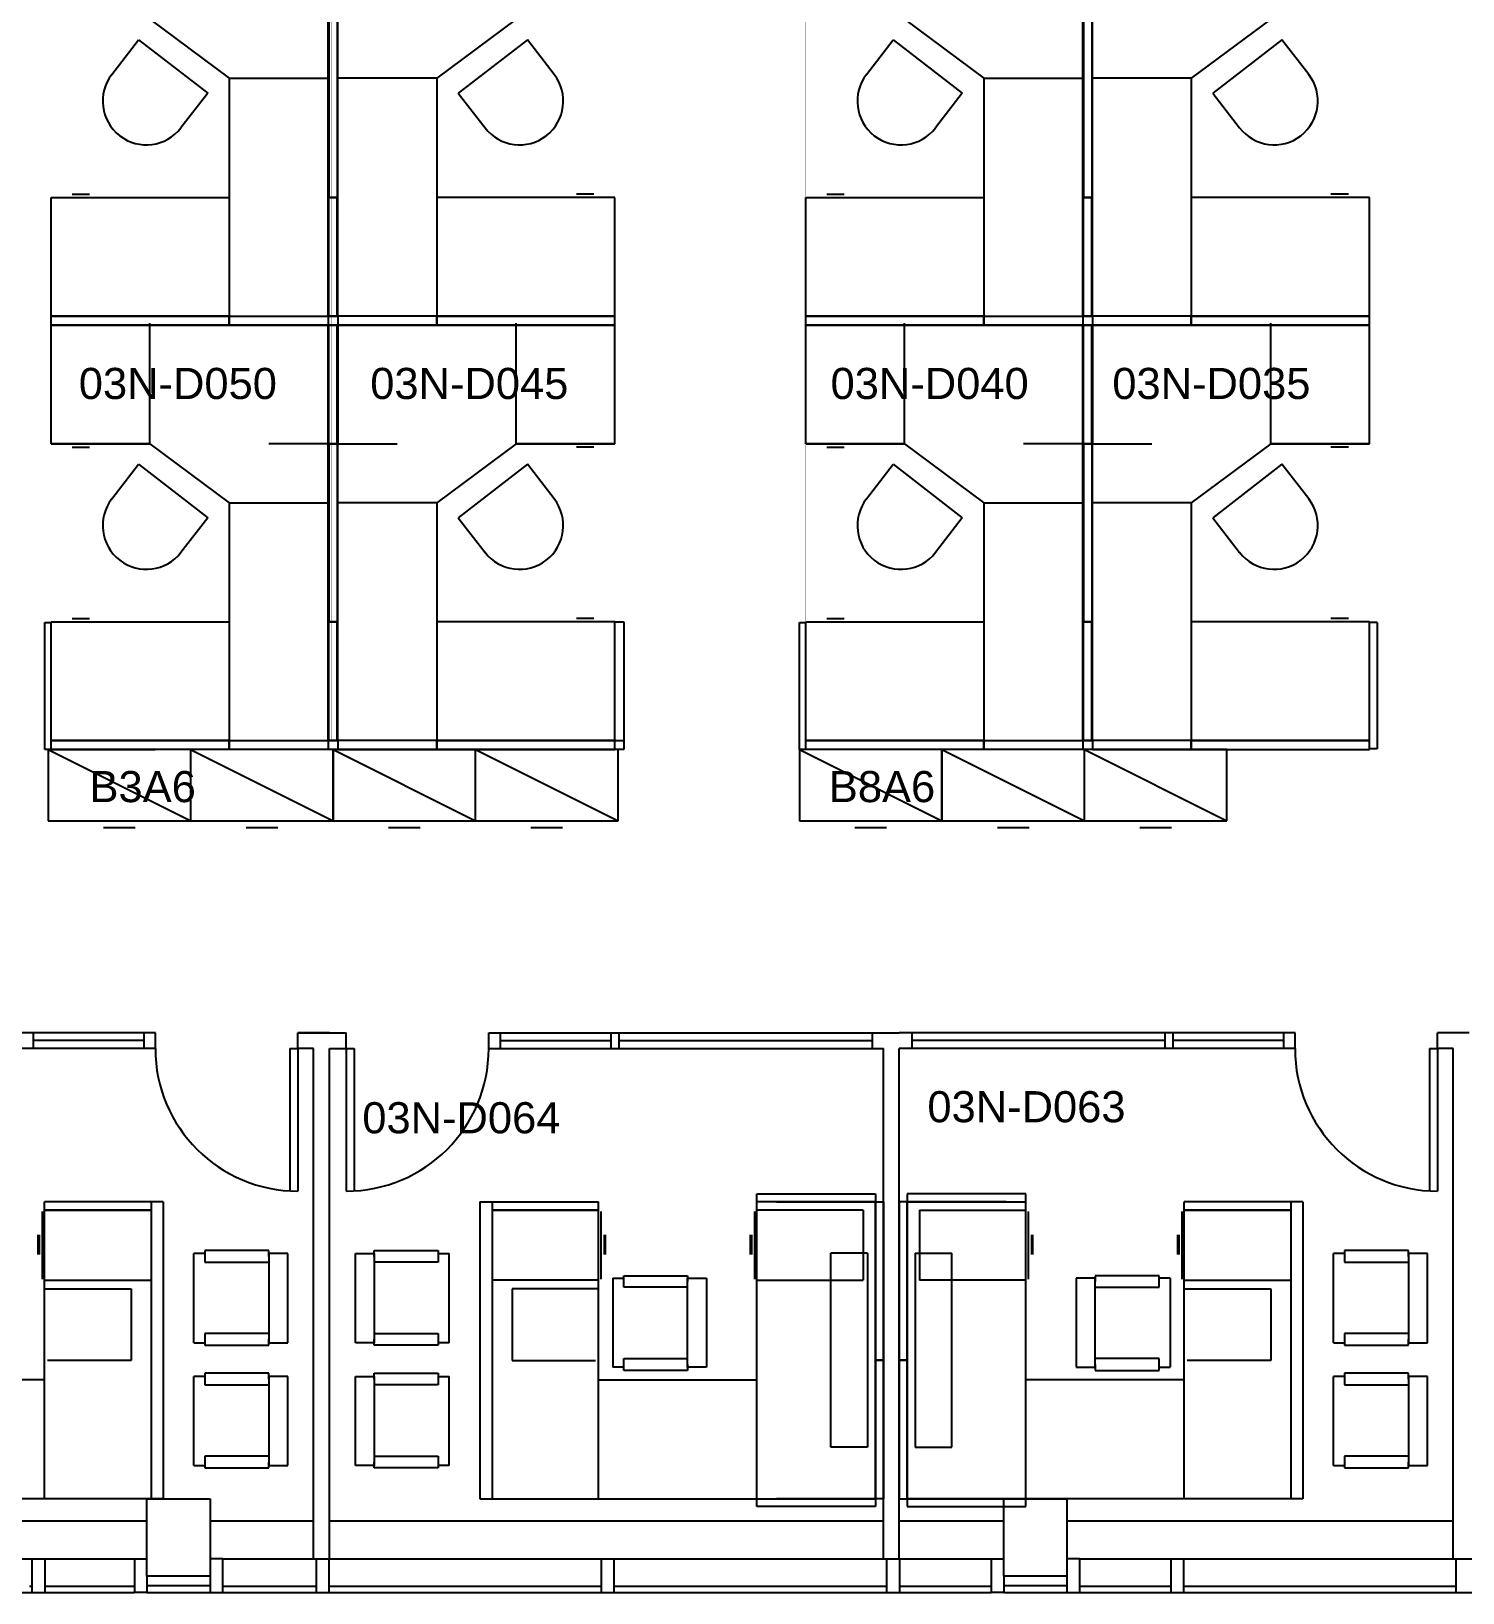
# Model space of a CAD drawing. Extents: x 0 to 6337, y 3987 to 5634.
# Drawn here: x 484.9 to 846.6, y 4015.9 to 4410.5 of the extents above; entities that cross this region are included whole.
import ezdxf
from ezdxf.enums import TextEntityAlignment as Align

# ---------------------------------------------------------------- set-up
doc = ezdxf.new("R2010")
doc.units = 0
doc.header["$MEASUREMENT"] = 0
for name, color, linetype in [('01A_BASE_PLAN', 7, 'CONTINUOUS'), ('01B_PANELS', 7, 'CONTINUOUS'), ('04A_FURNITURE', 7, 'CONTINUOUS'), ('NA-FLOOR', 7, 'CONTINUOUS'), ('REGION', 7, 'CONTINUOUS'), ('REGION_NUM', 7, 'CONTINUOUS')]:
    doc.layers.add(name, color=color, linetype=linetype)
doc.styles.add('ARIAL', font='ARIAL', dxfattribs={"height": 0.2})

msp = doc.modelspace()

# ---------------------------------------------------------------- linework, layer by layer
at = {"layer": '01A_BASE_PLAN', "color": 250, "linetype": 'Continuous'}
for p, q in [((516.23, 4157.4), (419.36, 4157.4)), ((516.23, 4157.4), (419.36, 4157.4)), ((485.36, 4157.43), (485.36, 4153.43)), ((485.36, 4157.43), (485.36, 4153.43)), ((513.36, 4155.43), (485.36, 4155.43)), ((513.36, 4155.43), (485.36, 4155.43)), ((513.36, 4157.43), (513.36, 4153.43)), ((513.36, 4157.43), (513.36, 4153.43)), ((516.23, 4153.4), (516.23, 4157.4)), ((516.23, 4153.4), (516.23, 4157.4)), ((560.23, 4157.4), (552.23, 4157.4)), ((552.23, 4157.4), (564.48, 4157.4)), ((552.23, 4153.4), (552.23, 4157.4)), ((560.23, 4157.4), (552.23, 4157.4)), ((552.23, 4157.4), (564.48, 4157.4)), ((552.23, 4153.4), (552.23, 4157.4)), ((556.48, 4157.4), (564.48, 4157.4)), ((556.48, 4157.4), (564.48, 4157.4)), ((564.48, 4153.4), (564.48, 4157.4)), ((564.48, 4153.4), (564.48, 4157.4)), ((600.48, 4157.4), (697.36, 4157.4)), ((600.48, 4153.4), (600.48, 4157.4)), ((600.48, 4157.4), (697.36, 4157.4)), ((600.48, 4153.4), (600.48, 4157.4)), ((603.36, 4157.43), (603.36, 4153.43)), ((603.36, 4157.43), (603.36, 4153.43)), ((603.36, 4155.43), (631.36, 4155.43)), ((603.36, 4155.43), (631.36, 4155.43)), ((631.36, 4157.43), (631.36, 4153.43)), ((631.36, 4157.43), (631.36, 4153.43)), ((633.36, 4157.43), (633.36, 4153.43)), ((633.36, 4157.43), (633.36, 4153.43)), ((633.36, 4155.43), (697.36, 4155.43)), ((633.36, 4155.43), (697.36, 4155.43)), ((697.36, 4157.43), (697.36, 4153.43)), ((697.36, 4157.43), (697.36, 4153.43)), ((697.36, 4157.4), (704.23, 4157.4)), ((697.36, 4157.4), (704.23, 4157.4)), ((707.36, 4157.4), (704.23, 4157.4)), ((707.36, 4157.4), (704.23, 4157.4)), ((707.36, 4157.43), (707.36, 4153.43)), ((707.36, 4157.43), (707.36, 4153.43)), ((804.23, 4157.4), (707.36, 4157.4)), ((804.23, 4157.4), (707.36, 4157.4)), ((771.36, 4155.43), (707.36, 4155.43)), ((771.36, 4155.43), (707.36, 4155.43)), ((771.36, 4157.43), (771.36, 4153.43)), ((771.36, 4157.43), (771.36, 4153.43)), ((773.36, 4157.43), (773.36, 4153.43)), ((773.36, 4157.43), (773.36, 4153.43)), ((801.36, 4155.43), (773.36, 4155.43)), ((801.36, 4155.43), (773.36, 4155.43)), ((801.36, 4157.43), (801.36, 4153.43)), ((801.36, 4157.43), (801.36, 4153.43)), ((804.23, 4153.4), (804.23, 4157.4)), ((804.23, 4153.4), (804.23, 4157.4)), ((844.23, 4157.4), (840.23, 4157.4)), ((840.23, 4153.4), (840.23, 4157.4)), ((848.23, 4157.4), (840.23, 4157.4)), ((840.23, 4153.4), (840.23, 4157.4)), ((516.23, 4153.4), (419.36, 4153.4)), ((516.23, 4153.4), (419.36, 4153.4)), ((550.23, 4153.4), (550.23, 4117.4)), ((550.23, 4153.4), (552.23, 4153.4)), ((556.23, 4153.4), (552.23, 4153.4)), ((556.23, 4153.4), (552.23, 4153.4)), ((552.23, 4153.4), (552.23, 4117.4)), ((556.23, 4024.47), (556.23, 4153.4)), ((556.23, 4024.47), (556.23, 4153.4)), ((560.23, 4024.47), (560.23, 4153.4)), ((560.23, 4153.4), (564.48, 4153.4)), ((560.23, 4024.47), (560.23, 4153.4)), ((560.23, 4153.4), (564.48, 4153.4)), ((564.48, 4153.4), (564.48, 4117.4)), ((564.48, 4153.4), (566.48, 4153.4)), ((566.48, 4153.4), (566.48, 4117.4)), ((600.48, 4153.4), (697.36, 4153.4)), ((600.48, 4153.4), (697.36, 4153.4)), ((697.36, 4153.4), (700.23, 4153.4)), ((697.36, 4153.4), (700.23, 4153.4)), ((700.23, 4024.47), (700.23, 4153.4)), ((700.23, 4024.47), (700.23, 4153.4)), ((704.23, 4024.47), (704.23, 4153.4)), ((707.36, 4153.4), (704.23, 4153.4)), ((704.23, 4024.47), (704.23, 4153.4)), ((707.36, 4153.4), (704.23, 4153.4)), ((804.23, 4153.4), (707.36, 4153.4)), ((804.23, 4153.4), (707.36, 4153.4)), ((838.23, 4153.4), (838.23, 4117.4)), ((838.23, 4153.4), (838.23, 4153.4)), ((838.23, 4153.4), (840.23, 4153.4)), ((844.23, 4153.4), (840.23, 4153.4)), ((844.23, 4153.4), (840.23, 4153.4)), ((840.23, 4153.4), (840.23, 4117.4)), ((844.23, 4024.47), (844.23, 4153.4)), ((844.23, 4024.47), (844.23, 4153.4)), ((514.11, 4020.1), (514.11, 4039.69)), ((514.11, 4039.69), (530.07, 4039.69)), ((522.09, 4039.69), (530.07, 4039.69)), ((530.07, 4039.69), (530.07, 4020.08)), ((730.63, 4020.1), (730.63, 4039.69)), ((746.59, 4039.69), (746.59, 4020.08)), ((416.23, 4034.07), (513.98, 4034.07)), ((530.07, 4034.07), (556.23, 4034.07)), ((560.23, 4034.07), (700.23, 4034.07)), ((704.23, 4034.07), (730.5, 4034.07)), ((746.59, 4034.07), (844.23, 4034.07)), ((317.82, 4024.47), (510.55, 4024.47)), ((485.07, 4016.03), (485.07, 4024.52)), ((485.07, 4024.52), (488.3, 4024.52)), ((488.3, 4024.52), (488.3, 4016.03)), ((510.55, 4024.47), (511, 4024.47)), ((510.94, 4024.47), (514.07, 4024.47)), ((510.97, 4024.38), (510.97, 4016.05)), ((533.29, 4024.47), (530.17, 4024.47)), ((533.29, 4024.47), (727.49, 4024.47)), ((533.29, 4015.98), (533.29, 4024.47)), ((701.07, 4016.03), (701.07, 4024.52)), ((701.07, 4024.52), (704.3, 4024.52)), ((704.3, 4024.52), (704.3, 4016.03)), ((727.46, 4024.47), (730.59, 4024.47)), ((727.49, 4024.47), (727.49, 4015.98)), ((749.82, 4024.47), (746.69, 4024.47)), ((749.82, 4015.98), (749.82, 4024.47)), ((749.82, 4024.47), (943.08, 4024.47)), ((556.96, 4015.92), (556.96, 4024.38)), ((560.05, 4024.38), (560.05, 4015.92)), ((628.96, 4015.92), (628.96, 4024.38)), ((632.06, 4024.38), (632.06, 4015.92)), ((772.96, 4015.92), (772.96, 4024.38)), ((776.05, 4024.38), (776.05, 4015.92)), ((844.96, 4015.92), (844.96, 4024.38)), ((484.39, 4017.58), (485.08, 4017.58)), ((488.3, 4017.58), (510.31, 4017.58)), ((510.31, 4017.58), (511, 4017.58)), ((530.07, 4020.1), (514.11, 4020.1)), ((514.11, 4020.1), (514.11, 4015.98)), ((514.11, 4017.76), (530.07, 4017.76)), ((530.07, 4020.08), (530.07, 4015.98)), ((533.29, 4017.58), (556.75, 4017.58)), ((560.06, 4017.58), (628.96, 4017.58)), ((632.27, 4017.58), (700.39, 4017.58)), ((700.39, 4017.58), (701.08, 4017.58)), ((704.3, 4017.58), (727.49, 4017.58)), ((746.59, 4020.1), (730.63, 4020.1)), ((730.63, 4020.1), (730.63, 4015.98)), ((730.63, 4017.76), (746.69, 4017.76)), ((746.59, 4020.08), (746.59, 4015.98)), ((749.82, 4017.58), (772.96, 4017.58)), ((776.06, 4017.58), (844.96, 4017.58)), ((317.82, 4015.98), (510.55, 4015.98)), ((510.55, 4015.98), (511, 4015.98)), ((514.11, 4015.98), (510.94, 4015.98)), ((514.11, 4015.98), (530.17, 4015.98)), ((530.07, 4015.98), (533.29, 4015.98)), ((533.29, 4015.98), (727.49, 4015.98)), ((630.41, 4015.92), (628.96, 4015.92)), ((730.63, 4015.98), (727.46, 4015.98)), ((730.63, 4015.98), (746.69, 4015.98)), ((746.59, 4015.98), (749.82, 4015.98)), ((749.82, 4015.98), (943.08, 4015.98)), ((846.41, 4015.92), (844.96, 4015.92))]:
    msp.add_line(p, q, dxfattribs=at)
for centre, start, end in [((552.23, 4153.4), 180, 270), ((564.48, 4153.4), 270, 0), ((840.23, 4153.4), 180, 270)]:
    msp.add_arc(centre, 36, start, end, dxfattribs=at)
at = {"layer": '01B_PANELS', "color": 5, "linetype": 'Continuous'}
for p, q in [((559.92, 4338.48), (559.92, 4413.48)), ((559.92, 4368.48), (559.92, 4413.48)), ((560.08, 4413.48), (560.08, 4368.48)), ((562.17, 4413.48), (562.17, 4368.48)), ((562.33, 4338.48), (562.33, 4413.48)), ((562.33, 4368.48), (562.33, 4413.48)), ((750.61, 4338.48), (750.61, 4413.48)), ((750.61, 4368.48), (750.61, 4413.48)), ((750.77, 4413.48), (750.77, 4368.48)), ((752.86, 4413.48), (752.86, 4368.48)), ((753.02, 4338.48), (753.02, 4413.48)), ((753.02, 4368.48), (753.02, 4413.48)), ((559.92, 4338.48), (559.92, 4368.48)), ((559.92, 4368.48), (562.17, 4368.48)), ((562.17, 4368.48), (559.92, 4368.48)), ((560.08, 4338.48), (560.08, 4368.48)), ((562.33, 4368.48), (560.08, 4368.48)), ((560.08, 4368.48), (562.33, 4368.48)), ((562.17, 4338.48), (562.17, 4368.48)), ((562.33, 4338.48), (562.33, 4368.48)), ((750.61, 4338.48), (750.61, 4368.48)), ((750.61, 4368.48), (752.86, 4368.48)), ((752.86, 4368.48), (750.61, 4368.48)), ((750.77, 4338.48), (750.77, 4368.48)), ((753.02, 4368.48), (750.77, 4368.48)), ((750.77, 4368.48), (753.02, 4368.48)), ((752.86, 4338.48), (752.86, 4368.48)), ((753.02, 4338.48), (753.02, 4368.48)), ((534.92, 4338.48), (489.92, 4338.48)), ((489.92, 4336.23), (489.92, 4338.48)), ((489.92, 4338.48), (534.92, 4338.48)), ((489.92, 4336.23), (489.92, 4338.48)), ((489.92, 4338.48), (534.92, 4338.48)), ((489.92, 4336.23), (559.92, 4336.23)), ((534.92, 4336.23), (489.92, 4336.23)), ((534.92, 4336.23), (489.92, 4336.23)), ((534.92, 4338.48), (559.92, 4338.48)), ((534.92, 4336.23), (534.92, 4338.48)), ((534.92, 4338.48), (559.92, 4338.48)), ((534.92, 4338.48), (534.92, 4336.23)), ((534.92, 4336.23), (534.92, 4338.48)), ((534.92, 4338.48), (559.92, 4338.48)), ((534.92, 4338.48), (534.92, 4336.23)), ((559.92, 4336.23), (534.92, 4336.23)), ((559.92, 4336.23), (534.92, 4336.23)), ((559.92, 4338.48), (562.17, 4338.48)), ((559.92, 4338.48), (559.92, 4336.23)), ((559.92, 4338.48), (559.92, 4336.23)), ((559.92, 4306.23), (559.92, 4336.23)), ((559.92, 4336.23), (562.17, 4336.23)), ((559.92, 4336.23), (559.92, 4306.23)), ((562.33, 4338.48), (560.08, 4338.48)), ((560.08, 4306.23), (560.08, 4336.23)), ((562.33, 4336.23), (560.08, 4336.23)), ((562.17, 4306.23), (562.17, 4336.23)), ((587.33, 4338.48), (562.33, 4338.48)), ((562.33, 4338.48), (562.33, 4336.23)), ((587.33, 4338.48), (562.33, 4338.48)), ((562.33, 4338.48), (562.33, 4336.23)), ((587.33, 4338.48), (562.33, 4338.48)), ((562.33, 4306.23), (562.33, 4336.23)), ((632.33, 4336.23), (562.33, 4336.23)), ((562.33, 4336.23), (562.33, 4306.23)), ((562.33, 4336.23), (587.33, 4336.23)), ((562.33, 4336.23), (587.33, 4336.23)), ((587.33, 4338.48), (632.33, 4338.48)), ((587.33, 4336.23), (587.33, 4338.48)), ((587.33, 4338.48), (587.33, 4336.23)), ((632.33, 4338.48), (587.33, 4338.48)), ((587.33, 4336.23), (587.33, 4338.48)), ((587.33, 4338.48), (587.33, 4336.23)), ((632.33, 4338.48), (587.33, 4338.48)), ((587.33, 4336.23), (632.33, 4336.23)), ((587.33, 4336.23), (632.33, 4336.23)), ((632.33, 4336.23), (632.33, 4338.48)), ((632.33, 4336.23), (632.33, 4338.48)), ((725.61, 4338.48), (680.61, 4338.48)), ((680.61, 4336.23), (680.61, 4338.48)), ((680.61, 4338.48), (725.61, 4338.48)), ((680.61, 4336.23), (680.61, 4338.48)), ((680.61, 4338.48), (725.61, 4338.48)), ((680.61, 4336.23), (750.61, 4336.23)), ((725.61, 4336.23), (680.61, 4336.23)), ((725.61, 4336.23), (680.61, 4336.23)), ((725.61, 4338.48), (750.61, 4338.48)), ((725.61, 4336.23), (725.61, 4338.48)), ((725.61, 4338.48), (750.61, 4338.48)), ((725.61, 4338.48), (725.61, 4336.23)), ((725.61, 4336.23), (725.61, 4338.48)), ((725.61, 4338.48), (750.61, 4338.48)), ((725.61, 4338.48), (725.61, 4336.23)), ((750.61, 4336.23), (725.61, 4336.23)), ((750.61, 4336.23), (725.61, 4336.23)), ((750.61, 4338.48), (752.86, 4338.48)), ((750.61, 4338.48), (750.61, 4336.23)), ((750.61, 4338.48), (750.61, 4336.23)), ((750.61, 4306.23), (750.61, 4336.23)), ((750.61, 4336.23), (752.86, 4336.23)), ((750.61, 4336.23), (750.61, 4306.23)), ((753.02, 4338.48), (750.77, 4338.48)), ((750.77, 4306.23), (750.77, 4336.23)), ((753.02, 4336.23), (750.77, 4336.23)), ((752.86, 4306.23), (752.86, 4336.23)), ((778.02, 4338.48), (753.02, 4338.48)), ((753.02, 4338.48), (753.02, 4336.23)), ((778.02, 4338.48), (753.02, 4338.48)), ((753.02, 4338.48), (753.02, 4336.23)), ((778.02, 4338.48), (753.02, 4338.48)), ((753.02, 4306.23), (753.02, 4336.23)), ((823.02, 4336.23), (753.02, 4336.23)), ((753.02, 4336.23), (753.02, 4306.23)), ((753.02, 4336.23), (778.02, 4336.23)), ((753.02, 4336.23), (778.02, 4336.23)), ((778.02, 4338.48), (823.02, 4338.48)), ((778.02, 4336.23), (778.02, 4338.48)), ((778.02, 4338.48), (778.02, 4336.23)), ((823.02, 4338.48), (778.02, 4338.48)), ((778.02, 4336.23), (778.02, 4338.48)), ((778.02, 4338.48), (778.02, 4336.23)), ((823.02, 4338.48), (778.02, 4338.48)), ((778.02, 4336.23), (823.02, 4336.23)), ((778.02, 4336.23), (823.02, 4336.23)), ((823.02, 4336.23), (823.02, 4338.48)), ((823.02, 4336.23), (823.02, 4338.48)), ((559.92, 4306.23), (562.17, 4306.23)), ((559.92, 4231.23), (559.92, 4306.23)), ((559.92, 4261.23), (559.92, 4306.23)), ((559.92, 4306.23), (562.17, 4306.23)), ((562.33, 4306.23), (560.08, 4306.23)), ((562.33, 4306.23), (560.08, 4306.23)), ((560.08, 4306.23), (560.08, 4261.23)), ((562.17, 4306.23), (562.17, 4261.23)), ((562.33, 4231.23), (562.33, 4306.23)), ((562.33, 4261.23), (562.33, 4306.23)), ((750.61, 4306.23), (752.86, 4306.23)), ((750.61, 4231.23), (750.61, 4306.23)), ((750.61, 4261.23), (750.61, 4306.23)), ((750.61, 4306.23), (752.86, 4306.23)), ((753.02, 4306.23), (750.77, 4306.23)), ((753.02, 4306.23), (750.77, 4306.23)), ((750.77, 4306.23), (750.77, 4261.23)), ((752.86, 4306.23), (752.86, 4261.23)), ((753.02, 4231.23), (753.02, 4306.23)), ((753.02, 4261.23), (753.02, 4306.23)), ((559.92, 4231.23), (559.92, 4261.23)), ((559.92, 4261.23), (562.17, 4261.23)), ((562.17, 4261.23), (559.92, 4261.23)), ((560.08, 4231.23), (560.08, 4261.23)), ((562.33, 4261.23), (560.08, 4261.23)), ((560.08, 4261.23), (562.33, 4261.23)), ((562.17, 4231.23), (562.17, 4261.23)), ((562.33, 4231.23), (562.33, 4261.23)), ((750.61, 4231.23), (750.61, 4261.23)), ((750.61, 4261.23), (752.86, 4261.23)), ((752.86, 4261.23), (750.61, 4261.23)), ((750.77, 4231.23), (750.77, 4261.23)), ((753.02, 4261.23), (750.77, 4261.23)), ((750.77, 4261.23), (753.02, 4261.23)), ((752.86, 4231.23), (752.86, 4261.23)), ((753.02, 4231.23), (753.02, 4261.23)), ((534.92, 4231.23), (489.92, 4231.23)), ((489.92, 4228.98), (489.92, 4231.23)), ((489.92, 4231.23), (534.92, 4231.23)), ((534.92, 4231.23), (559.92, 4231.23)), ((534.92, 4228.98), (534.92, 4231.23)), ((534.92, 4231.23), (559.92, 4231.23)), ((534.92, 4231.23), (534.92, 4228.98)), ((559.92, 4231.23), (562.17, 4231.23)), ((559.92, 4231.23), (559.92, 4228.98)), ((562.33, 4231.23), (560.08, 4231.23)), ((587.33, 4231.23), (562.33, 4231.23)), ((562.33, 4231.23), (562.33, 4228.98)), ((587.33, 4231.23), (562.33, 4231.23)), ((587.33, 4231.23), (632.33, 4231.23)), ((587.33, 4228.98), (587.33, 4231.23)), ((587.33, 4231.23), (587.33, 4228.98)), ((632.33, 4231.23), (587.33, 4231.23)), ((632.33, 4231.23), (634.58, 4231.23)), ((632.33, 4228.98), (632.33, 4231.23)), ((725.61, 4231.23), (680.61, 4231.23)), ((680.61, 4228.98), (680.61, 4231.23)), ((680.61, 4231.23), (725.61, 4231.23)), ((725.61, 4231.23), (750.61, 4231.23)), ((725.61, 4228.98), (725.61, 4231.23)), ((725.61, 4231.23), (750.61, 4231.23)), ((725.61, 4231.23), (725.61, 4228.98)), ((750.61, 4231.23), (752.86, 4231.23)), ((750.61, 4231.23), (750.61, 4228.98)), ((753.02, 4231.23), (750.77, 4231.23)), ((778.02, 4231.23), (753.02, 4231.23)), ((753.02, 4231.23), (753.02, 4228.98)), ((778.02, 4231.23), (753.02, 4231.23)), ((778.02, 4231.23), (823.02, 4231.23)), ((778.02, 4228.98), (778.02, 4231.23)), ((778.02, 4231.23), (778.02, 4228.98)), ((823.02, 4231.23), (778.02, 4231.23)), ((823.02, 4228.98), (823.02, 4231.23)), ((524.33, 4228.98), (488.33, 4228.98)), ((489.16, 4228.98), (516.16, 4228.98)), ((534.92, 4228.98), (489.92, 4228.98)), ((525.15, 4228.98), (498.17, 4228.98)), ((560.33, 4228.98), (524.33, 4228.98)), ((561.15, 4228.98), (525.15, 4228.98)), ((559.92, 4228.98), (534.92, 4228.98)), ((596.33, 4228.98), (560.33, 4228.98)), ((597.15, 4228.98), (561.15, 4228.98)), ((562.33, 4228.98), (587.33, 4228.98)), ((587.33, 4228.98), (632.33, 4228.98)), ((632.33, 4228.98), (596.33, 4228.98)), ((633.15, 4228.98), (597.15, 4228.98)), ((634.58, 4228.98), (632.33, 4228.98)), ((715.02, 4228.98), (679.02, 4228.98)), ((725.61, 4228.98), (680.61, 4228.98)), ((751.02, 4228.98), (715.02, 4228.98)), ((750.61, 4228.98), (725.61, 4228.98)), ((787.02, 4228.98), (751.02, 4228.98)), ((753.02, 4228.98), (778.02, 4228.98)), ((786.61, 4228.98), (761.61, 4228.98)), ((778.02, 4228.98), (823.02, 4228.98)), ((824.97, 4229.13), (823.04, 4229.13))]:
    msp.add_line(p, q, dxfattribs=at)
at = {"layer": '04A_FURNITURE', "color": 1, "linetype": 'Continuous'}
for p, q in [((514.84, 4413.48), (534.92, 4398.58)), ((607.41, 4413.48), (587.33, 4398.58)), ((705.53, 4413.48), (725.61, 4398.58)), ((798.1, 4413.48), (778.02, 4398.58)), ((505.25, 4399.56), (512, 4408.29)), ((512, 4408.29), (529.47, 4394.79)), ((610.25, 4408.29), (592.78, 4394.79)), ((617, 4399.56), (610.25, 4408.29)), ((695.94, 4399.56), (702.69, 4408.29)), ((702.69, 4408.29), (720.16, 4394.79)), ((800.94, 4408.29), (783.48, 4394.79)), ((807.7, 4399.56), (800.94, 4408.29)), ((534.92, 4398.58), (559.74, 4398.58)), ((534.92, 4398.58), (534.92, 4338.48)), ((587.33, 4398.58), (562.51, 4398.58)), ((587.33, 4398.58), (587.33, 4338.48)), ((725.61, 4398.58), (750.43, 4398.58)), ((725.61, 4398.58), (725.61, 4338.48)), ((778.02, 4398.58), (753.2, 4398.58)), ((778.02, 4398.58), (778.02, 4338.48)), ((529.47, 4394.79), (522.71, 4386.05)), ((592.78, 4394.79), (599.54, 4386.05)), ((720.16, 4394.79), (713.4, 4386.05)), ((783.48, 4394.79), (790.23, 4386.05)), ((489.92, 4338.48), (489.92, 4368.48)), ((489.92, 4368.48), (534.92, 4368.48)), ((495.22, 4369.31), (499.62, 4369.31)), ((534.92, 4368.48), (534.92, 4338.48)), ((632.33, 4368.48), (587.33, 4368.48)), ((587.33, 4368.48), (587.33, 4338.48)), ((627.03, 4369.31), (622.63, 4369.31)), ((632.33, 4338.48), (632.33, 4368.48)), ((680.61, 4338.48), (680.61, 4368.48)), ((680.61, 4368.48), (725.61, 4368.48)), ((685.91, 4369.31), (690.31, 4369.31)), ((725.61, 4368.48), (725.61, 4338.48)), ((823.02, 4368.48), (778.02, 4368.48)), ((778.02, 4368.48), (778.02, 4338.48)), ((817.72, 4369.31), (813.32, 4369.31)), ((823.02, 4338.48), (823.02, 4368.48)), ((489.92, 4306.23), (489.92, 4336.23)), ((514.84, 4306.23), (514.84, 4336.68)), ((607.41, 4306.23), (607.41, 4336.68)), ((632.33, 4306.23), (632.33, 4336.23)), ((680.61, 4306.23), (680.61, 4336.23)), ((705.53, 4306.23), (705.53, 4336.68)), ((798.1, 4306.23), (798.1, 4336.68)), ((823.02, 4306.23), (823.02, 4336.23)), ((489.92, 4306.23), (514.92, 4306.23)), ((514.84, 4306.23), (489.92, 4306.23)), ((495.22, 4305.39), (499.62, 4305.39)), ((514.84, 4306.23), (534.92, 4291.33)), ((559.92, 4306.23), (544.92, 4306.23)), ((559.92, 4306.23), (544.92, 4306.23)), ((562.33, 4306.23), (577.33, 4306.23)), ((562.33, 4306.23), (577.33, 4306.23)), ((607.41, 4306.23), (587.33, 4291.33)), ((632.33, 4306.23), (607.33, 4306.23)), ((607.41, 4306.23), (632.33, 4306.23)), ((627.03, 4305.39), (622.63, 4305.39)), ((680.61, 4306.23), (705.61, 4306.23)), ((705.53, 4306.23), (680.61, 4306.23)), ((685.91, 4305.39), (690.31, 4305.39)), ((705.53, 4306.23), (725.61, 4291.33)), ((750.61, 4306.23), (735.61, 4306.23)), ((750.61, 4306.23), (735.61, 4306.23)), ((753.02, 4306.23), (768.02, 4306.23)), ((753.02, 4306.23), (768.02, 4306.23)), ((798.1, 4306.23), (778.02, 4291.33)), ((823.02, 4306.23), (798.02, 4306.23)), ((798.1, 4306.23), (823.02, 4306.23)), ((817.72, 4305.39), (813.32, 4305.39)), ((505.25, 4292.31), (512, 4301.04)), ((512, 4301.04), (529.47, 4287.54)), ((610.25, 4301.04), (592.78, 4287.54)), ((617, 4292.31), (610.25, 4301.04)), ((695.94, 4292.31), (702.69, 4301.04)), ((702.69, 4301.04), (720.16, 4287.54)), ((800.94, 4301.04), (783.48, 4287.54)), ((807.7, 4292.31), (800.94, 4301.04)), ((534.92, 4291.33), (559.74, 4291.33)), ((534.92, 4291.33), (534.92, 4231.23)), ((587.33, 4291.33), (562.51, 4291.33)), ((587.33, 4291.33), (587.33, 4231.23)), ((725.61, 4291.33), (750.43, 4291.33)), ((725.61, 4291.33), (725.61, 4231.23)), ((778.02, 4291.33), (753.2, 4291.33)), ((778.02, 4291.33), (778.02, 4231.23)), ((529.47, 4287.54), (522.71, 4278.8)), ((592.78, 4287.54), (599.54, 4278.8)), ((720.16, 4287.54), (713.4, 4278.8)), ((783.48, 4287.54), (790.23, 4278.8)), ((489.92, 4231.23), (489.92, 4261.23)), ((489.92, 4261.23), (534.92, 4261.23)), ((495.22, 4262.06), (499.62, 4262.06)), ((534.92, 4261.23), (534.92, 4231.23)), ((632.33, 4261.23), (587.33, 4261.23)), ((587.33, 4261.23), (587.33, 4231.23)), ((627.03, 4262.06), (622.63, 4262.06)), ((632.33, 4261.23), (634.58, 4261.23)), ((632.33, 4231.23), (632.33, 4261.23)), ((634.58, 4261.23), (634.58, 4228.98)), ((680.61, 4231.23), (680.61, 4261.23)), ((680.61, 4261.23), (725.61, 4261.23)), ((685.91, 4262.06), (690.31, 4262.06)), ((725.61, 4261.23), (725.61, 4231.23)), ((823.02, 4261.23), (778.02, 4261.23)), ((778.02, 4261.23), (778.02, 4231.23)), ((817.72, 4262.06), (813.32, 4262.06)), ((823.02, 4231.23), (823.02, 4261.23)), ((488.33, 4228.98), (488.33, 4261.06)), ((488.33, 4261.06), (490, 4261.06)), ((679.02, 4228.98), (679.02, 4261.08)), ((679.02, 4261.08), (680.81, 4261.08)), ((824.97, 4261.08), (823.06, 4261.08)), ((824.97, 4261.08), (824.97, 4229.13)), ((489.16, 4228.98), (525.16, 4210.98)), ((489.16, 4228.98), (489.16, 4210.98)), ((525.15, 4228.98), (561.15, 4210.98)), ((525.15, 4228.98), (525.15, 4210.98)), ((525.16, 4210.98), (525.16, 4228.98)), ((561.15, 4228.98), (597.15, 4210.98)), ((561.15, 4228.98), (561.15, 4210.98)), ((561.15, 4210.98), (561.15, 4228.98)), ((597.15, 4210.98), (597.15, 4228.98)), ((597.15, 4228.98), (633.15, 4210.98)), ((633.15, 4210.98), (633.15, 4228.98)), ((679.02, 4228.98), (715.02, 4210.98)), ((679.02, 4228.98), (679.02, 4210.98)), ((715.02, 4228.98), (751.02, 4210.98)), ((715.02, 4228.98), (715.02, 4210.98)), ((715.02, 4210.98), (715.02, 4228.98)), ((751.02, 4210.98), (751.02, 4228.98)), ((751.02, 4228.98), (787.02, 4210.98)), ((751.02, 4210.98), (751.02, 4228.98)), ((787.02, 4210.98), (787.02, 4228.98)), ((489.16, 4210.98), (525.16, 4210.98)), ((525.15, 4210.98), (561.15, 4210.98)), ((561.15, 4210.98), (597.15, 4210.98)), ((597.15, 4210.98), (633.15, 4210.98)), ((679.02, 4210.98), (715.02, 4210.98)), ((715.02, 4210.98), (751.02, 4210.98)), ((751.02, 4210.98), (787.02, 4210.98)), ((503.16, 4209.27), (511.16, 4209.27)), ((539.15, 4209.27), (547.15, 4209.27)), ((575.15, 4209.27), (583.15, 4209.27)), ((611.15, 4209.27), (619.15, 4209.27)), ((693.02, 4209.27), (701.02, 4209.27)), ((729.02, 4209.27), (737.02, 4209.27)), ((765.02, 4209.27), (773.02, 4209.27)), ((668.23, 4114.69), (668.23, 4116.69)), ((668.23, 4116.69), (698.23, 4116.69)), ((698.23, 4116.69), (698.23, 4114.69)), ((706.23, 4116.69), (706.23, 4114.69)), ((736.23, 4116.69), (706.23, 4116.69)), ((736.23, 4114.69), (736.23, 4116.69)), ((487.67, 4112.25), (487.67, 4095.13)), ((488.23, 4039.69), (488.23, 4114.69)), ((518.22, 4114.69), (488.23, 4114.69)), ((488.23, 4112.56), (514.89, 4112.56)), ((515.14, 4112.56), (488.23, 4112.56)), ((515.14, 4114.69), (515.14, 4039.84)), ((518.22, 4114.69), (518.22, 4039.69)), ((598.25, 4114.69), (598.25, 4039.69)), ((598.25, 4114.69), (628.23, 4114.69)), ((601.33, 4114.69), (601.33, 4039.84)), ((601.33, 4112.56), (628.23, 4112.56)), ((628.23, 4112.56), (601.57, 4112.56)), ((628.23, 4039.69), (628.23, 4114.69)), ((628.8, 4112.25), (628.8, 4095.13)), ((667.67, 4112.25), (667.67, 4095.13)), ((698.23, 4114.69), (668.23, 4114.69)), ((668.23, 4039.69), (668.23, 4114.69)), ((695.14, 4112.56), (668.23, 4112.56)), ((673.23, 4114.69), (698.23, 4114.69)), ((695.14, 4112.56), (695.14, 4094.93)), ((698.23, 4114.69), (698.23, 4039.69)), ((698.23, 4109.69), (698.23, 4114.69)), ((698.23, 4114.69), (700.23, 4114.69)), ((700.23, 4114.69), (700.23, 4109.69)), ((704.23, 4114.69), (704.23, 4109.69)), ((706.23, 4114.69), (704.23, 4114.69)), ((706.23, 4114.69), (706.23, 4039.69)), ((731.23, 4114.69), (706.23, 4114.69)), ((706.23, 4114.69), (736.23, 4114.69)), ((706.23, 4109.69), (706.23, 4114.69)), ((709.33, 4112.56), (736.23, 4112.56)), ((709.33, 4112.56), (709.33, 4094.93)), ((736.23, 4039.69), (736.23, 4114.69)), ((736.8, 4112.25), (736.8, 4095.13)), ((775.67, 4112.25), (775.67, 4095.13)), ((776.23, 4039.69), (776.23, 4114.69)), ((806.22, 4114.69), (776.23, 4114.69)), ((776.23, 4112.56), (802.89, 4112.56)), ((803.14, 4112.56), (776.23, 4112.56)), ((803.14, 4114.69), (803.14, 4039.84)), ((806.22, 4114.69), (806.22, 4039.69)), ((698.23, 4074.69), (698.23, 4109.69)), ((700.23, 4109.69), (700.23, 4074.69)), ((704.23, 4109.69), (704.23, 4074.69)), ((706.23, 4074.69), (706.23, 4109.69)), ((486.54, 4106.32), (486.54, 4101.42)), ((486.85, 4106.32), (486.85, 4101.42)), ((629.62, 4106.32), (629.62, 4101.42)), ((629.93, 4106.32), (629.93, 4101.42)), ((666.54, 4106.32), (666.54, 4101.42)), ((666.85, 4106.32), (666.85, 4101.42)), ((737.62, 4106.32), (737.62, 4101.42)), ((737.93, 4106.32), (737.93, 4101.42)), ((774.54, 4106.32), (774.54, 4101.42)), ((774.85, 4106.32), (774.85, 4101.42)), ((525.98, 4079.09), (525.98, 4101.61)), ((528.77, 4101.61), (525.98, 4101.61)), ((544.92, 4102.4), (528.77, 4102.4)), ((528.77, 4102.4), (528.77, 4099.43)), ((528.77, 4099.43), (544.92, 4099.43)), ((544.92, 4100.92), (544.92, 4102.4)), ((549.7, 4101.61), (544.92, 4101.61)), ((544.92, 4101.61), (544.92, 4079.09)), ((549.7, 4079.09), (549.7, 4101.61)), ((566.77, 4101.61), (571.54, 4101.61)), ((566.77, 4079.09), (566.77, 4101.61)), ((571.54, 4102.4), (587.69, 4102.4)), ((571.54, 4100.92), (571.54, 4102.4)), ((571.54, 4101.61), (571.54, 4079.09)), ((587.69, 4099.43), (571.54, 4099.43)), ((587.69, 4102.4), (587.69, 4099.43)), ((587.69, 4101.61), (590.48, 4101.61)), ((590.48, 4079.09), (590.48, 4101.61)), ((686.96, 4052.69), (686.96, 4101.69)), ((696.21, 4101.69), (686.96, 4101.69)), ((696.21, 4101.69), (696.21, 4052.69)), ((708.26, 4101.69), (708.26, 4052.69)), ((708.26, 4101.69), (717.51, 4101.69)), ((717.51, 4052.69), (717.51, 4101.69)), ((813.98, 4079.09), (813.98, 4101.61)), ((816.77, 4101.61), (813.98, 4101.61)), ((832.92, 4102.4), (816.77, 4102.4)), ((816.77, 4102.4), (816.77, 4099.43)), ((816.77, 4099.43), (832.92, 4099.43)), ((832.92, 4100.92), (832.92, 4102.4)), ((837.7, 4101.61), (832.92, 4101.61)), ((832.92, 4101.61), (832.92, 4079.09)), ((837.7, 4079.09), (837.7, 4101.61)), ((631.8, 4095.43), (631.8, 4072.91)), ((631.8, 4095.43), (634.59, 4095.43)), ((634.59, 4093.11), (634.59, 4096.03)), ((634.59, 4096.03), (650.74, 4096.03)), ((650.74, 4096.03), (650.74, 4094.55)), ((650.74, 4095.43), (655.51, 4095.43)), ((650.74, 4072.91), (650.74, 4095.43)), ((655.51, 4095.43), (655.51, 4072.91)), ((753.73, 4095.43), (748.95, 4095.43)), ((748.95, 4095.43), (748.95, 4072.91)), ((753.73, 4096.03), (753.73, 4094.55)), ((769.88, 4096.03), (753.73, 4096.03)), ((753.73, 4072.91), (753.73, 4095.43)), ((769.88, 4093.11), (769.88, 4096.03)), ((772.66, 4095.43), (769.88, 4095.43)), ((772.66, 4095.43), (772.66, 4072.91)), ((488.23, 4094.93), (514.89, 4094.93)), ((488.48, 4092.72), (510.11, 4092.72)), ((510.11, 4092.72), (510.11, 4074.58)), ((628.23, 4094.93), (601.57, 4094.93)), ((627.99, 4092.72), (606.36, 4092.72)), ((606.36, 4092.72), (606.36, 4074.58)), ((650.74, 4093.11), (634.59, 4093.11)), ((668.23, 4094.93), (695.14, 4094.93)), ((736.23, 4094.93), (709.33, 4094.93)), ((753.73, 4093.11), (769.88, 4093.11)), ((776.23, 4094.93), (802.89, 4094.93)), ((776.48, 4092.72), (798.11, 4092.72)), ((798.11, 4092.72), (798.11, 4074.58)), ((544.92, 4081.41), (528.77, 4081.41)), ((528.77, 4081.41), (528.77, 4078.49)), ((544.92, 4078.49), (544.92, 4079.97)), ((571.54, 4081.41), (587.69, 4081.41)), ((571.54, 4078.49), (571.54, 4079.97)), ((587.69, 4081.41), (587.69, 4078.49)), ((832.92, 4081.41), (816.77, 4081.41)), ((816.77, 4081.41), (816.77, 4078.49)), ((832.92, 4078.49), (832.92, 4079.97)), ((525.98, 4079.09), (528.77, 4079.09)), ((528.77, 4078.49), (544.92, 4078.49)), ((544.92, 4079.09), (549.7, 4079.09)), ((571.54, 4079.09), (566.77, 4079.09)), ((587.69, 4078.49), (571.54, 4078.49)), ((590.48, 4079.09), (587.69, 4079.09)), ((813.98, 4079.09), (816.77, 4079.09)), ((816.77, 4078.49), (832.92, 4078.49)), ((832.92, 4079.09), (837.7, 4079.09)), ((510.11, 4074.58), (488.98, 4074.58)), ((606.36, 4074.58), (627.49, 4074.58)), ((634.59, 4072.91), (631.8, 4072.91)), ((634.59, 4075.09), (650.74, 4075.09)), ((634.59, 4072.12), (634.59, 4075.09)), ((650.74, 4072.12), (634.59, 4072.12)), ((650.74, 4073.6), (650.74, 4072.12)), ((655.51, 4072.91), (650.74, 4072.91)), ((698.23, 4039.69), (698.23, 4074.69)), ((698.23, 4074.69), (700.23, 4074.69)), ((700.23, 4074.69), (698.23, 4074.69)), ((700.23, 4074.69), (700.23, 4039.69)), ((704.23, 4074.69), (704.23, 4039.69)), ((706.23, 4074.69), (704.23, 4074.69)), ((704.23, 4074.69), (706.23, 4074.69)), ((706.23, 4039.69), (706.23, 4074.69)), ((748.95, 4072.91), (753.73, 4072.91)), ((769.88, 4075.09), (753.73, 4075.09)), ((753.73, 4073.6), (753.73, 4072.12)), ((753.73, 4072.12), (769.88, 4072.12)), ((769.88, 4072.12), (769.88, 4075.09)), ((769.88, 4072.91), (772.66, 4072.91)), ((798.11, 4074.58), (776.98, 4074.58)), ((488.23, 4069.69), (448.23, 4069.69)), ((525.98, 4048.08), (525.98, 4070.6)), ((528.77, 4070.6), (525.98, 4070.6)), ((544.92, 4071.39), (528.77, 4071.39)), ((528.77, 4071.39), (528.77, 4068.42)), ((528.77, 4068.42), (544.92, 4068.42)), ((544.92, 4069.91), (544.92, 4071.39)), ((549.7, 4070.6), (544.92, 4070.6)), ((544.92, 4070.6), (544.92, 4048.08)), ((549.7, 4048.08), (549.7, 4070.6)), ((566.77, 4070.6), (571.54, 4070.6)), ((566.77, 4048.08), (566.77, 4070.6)), ((571.54, 4071.39), (587.69, 4071.39)), ((571.54, 4069.91), (571.54, 4071.39)), ((571.54, 4070.6), (571.54, 4048.08)), ((587.69, 4068.42), (571.54, 4068.42)), ((587.69, 4071.39), (587.69, 4068.42)), ((587.69, 4070.6), (590.48, 4070.6)), ((590.48, 4048.08), (590.48, 4070.6)), ((628.23, 4069.69), (668.23, 4069.69)), ((776.23, 4069.69), (736.23, 4069.69)), ((813.98, 4048.08), (813.98, 4070.6)), ((816.77, 4070.6), (813.98, 4070.6)), ((832.92, 4071.39), (816.77, 4071.39)), ((816.77, 4071.39), (816.77, 4068.42)), ((816.77, 4068.42), (832.92, 4068.42)), ((832.92, 4069.91), (832.92, 4071.39)), ((837.7, 4070.6), (832.92, 4070.6)), ((832.92, 4070.6), (832.92, 4048.08)), ((837.7, 4048.08), (837.7, 4070.6)), ((696.21, 4052.69), (686.96, 4052.69)), ((708.26, 4052.69), (717.51, 4052.69)), ((525.98, 4048.08), (528.77, 4048.08)), ((544.92, 4050.4), (528.77, 4050.4)), ((528.77, 4050.4), (528.77, 4047.48)), ((544.92, 4047.48), (544.92, 4048.96)), ((544.92, 4048.08), (549.7, 4048.08)), ((571.54, 4048.08), (566.77, 4048.08)), ((571.54, 4050.4), (587.69, 4050.4)), ((571.54, 4047.48), (571.54, 4048.96)), ((587.69, 4050.4), (587.69, 4047.48)), ((590.48, 4048.08), (587.69, 4048.08)), ((813.98, 4048.08), (816.77, 4048.08)), ((832.92, 4050.4), (816.77, 4050.4)), ((816.77, 4050.4), (816.77, 4047.48)), ((832.92, 4047.48), (832.92, 4048.96)), ((832.92, 4048.08), (837.7, 4048.08)), ((528.77, 4047.48), (544.92, 4047.48)), ((587.69, 4047.48), (571.54, 4047.48)), ((816.77, 4047.48), (832.92, 4047.48)), ((488.23, 4039.69), (448.23, 4039.69)), ((518.22, 4039.69), (488.23, 4039.69)), ((598.25, 4039.69), (628.23, 4039.69)), ((628.23, 4039.69), (668.23, 4039.69)), ((668.23, 4037.69), (668.23, 4039.69)), ((668.23, 4039.69), (694.23, 4039.69)), ((698.23, 4037.69), (668.23, 4037.69)), ((698.23, 4039.69), (673.23, 4039.69)), ((694.23, 4039.69), (698.23, 4039.69)), ((698.23, 4039.69), (698.23, 4037.69)), ((700.23, 4039.69), (698.23, 4039.69)), ((704.23, 4039.69), (706.23, 4039.69)), ((706.23, 4039.69), (706.23, 4037.69)), ((710.23, 4039.69), (706.23, 4039.69)), ((706.23, 4039.69), (731.23, 4039.69)), ((706.23, 4037.69), (736.23, 4037.69)), ((736.23, 4039.69), (710.23, 4039.69)), ((730.63, 4039.69), (746.59, 4039.69)), ((736.23, 4037.69), (736.23, 4039.69)), ((776.23, 4039.69), (736.23, 4039.69)), ((738.61, 4039.69), (746.59, 4039.69)), ((806.22, 4039.69), (776.23, 4039.69))]:
    msp.add_line(p, q, dxfattribs=at)
for centre, start, end in [((513.98, 4392.81), 142.2815, 322.2815), ((608.27, 4392.81), 217.7185, 37.7185), ((704.67, 4392.81), 142.2815, 322.2815), ((798.96, 4392.81), 217.7185, 37.7185), ((513.98, 4285.56), 142.2815, 322.2815), ((608.27, 4285.56), 217.7185, 37.7185), ((704.67, 4285.56), 142.2815, 322.2815), ((798.96, 4285.56), 217.7185, 37.7185)]:
    msp.add_arc(centre, 11.04, start, end, dxfattribs=at)
at = {"layer": 'NA-FLOOR', "color": 1, "linetype": 'Continuous', "const_width": 0.0139}
msp.add_lwpolyline([(227.83, 4880.93), (227.83, 4690.93), (240.49, 4690.93), (240.49, 4662.89), (233.83, 4662.89), (24.12, 4039.95), (24.12, 4017.89), (226.63, 4017.89), (226.63, 4017.96), (314.59, 4017.96), (314.59, 4017.58), (530.02, 4017.58), (742.39, 4017.58), (957.77, 4017.58)], dxfattribs=at)
at = {"layer": 'REGION', "color": 3, "linetype": 'Continuous', "const_width": 0.0139}
for points in [[(560.74, 4444.6), (489.92, 4444.6), (489.92, 4337.35), (560.74, 4337.35)], [(632.33, 4444.6), (560.74, 4444.6), (560.74, 4337.35), (632.33, 4337.35)], [(751.74, 4444.6), (680.61, 4444.6), (680.61, 4337.35), (751.74, 4337.35)], [(823.02, 4444.6), (751.74, 4444.6), (751.74, 4337.35), (823.02, 4337.35)], [(560.74, 4337.35), (489.92, 4337.35), (489.92, 4231.23), (560.74, 4231.23)], [(632.33, 4337.35), (560.74, 4337.35), (560.74, 4231.23), (632.33, 4231.23)], [(751.74, 4337.35), (680.61, 4337.35), (680.61, 4231.23), (751.74, 4231.23)], [(823.02, 4337.35), (751.74, 4337.35), (751.74, 4231.23), (823.02, 4231.23)], [(990.23, 4153.4), (846.23, 4153.4), (846.23, 4155.4), (846.23, 4017.58), (957.77, 4017.58), (990.23, 4017.58)], [(558.23, 4153.4), (414.23, 4153.4), (414.23, 4017.58), (530.02, 4017.58), (558.23, 4017.58)], [(702.23, 4153.4), (558.23, 4153.4), (558.23, 4017.58), (702.23, 4017.58)], [(846.23, 4153.4), (702.23, 4153.4), (702.23, 4017.58), (742.39, 4017.58), (846.23, 4017.58)]]:
    msp.add_lwpolyline(points, close=True, dxfattribs=at)
at = {"layer": 'REGION', "color": 4, "linetype": 'Continuous', "const_width": 0.0139}
for points in [[(632.33, 4231.23), (560.74, 4231.23), (489.92, 4231.23), (489.92, 4228.98), (488.33, 4228.98), (488.33, 4210.98), (632.33, 4210.98)], [(787.02, 4231.23), (679.02, 4231.23), (679.02, 4210.98), (787.02, 4210.98), (787.02, 4211.61)]]:
    msp.add_lwpolyline(points, close=True, dxfattribs=at)

# ---------------------------------------------------------------- texts
at = {"layer": 'REGION_NUM', "color": 7, "linetype": 'Continuous', "style": 'ARIAL'}
for s, p in [('03N-D050', (521.92, 4317.54)), ('03N-D045', (595.57, 4317.54))]:
    msp.add_text(s, height=7.864, dxfattribs=at).set_placement(p, align=Align.CENTER)
for s, p in [('03N-D040', (686.86, 4317.54)), ('03N-D035', (758.06, 4317.54)), ('B3A6', (499.6, 4215.68)), ('B8A6', (686.43, 4215.68)), ('03N-D063', (711.33, 4134.8)), ('03N-D064', (568.53, 4132.01))]:
    msp.add_text(s, height=7.864, dxfattribs=at).set_placement(p)

doc.saveas('drawing.dxf')
